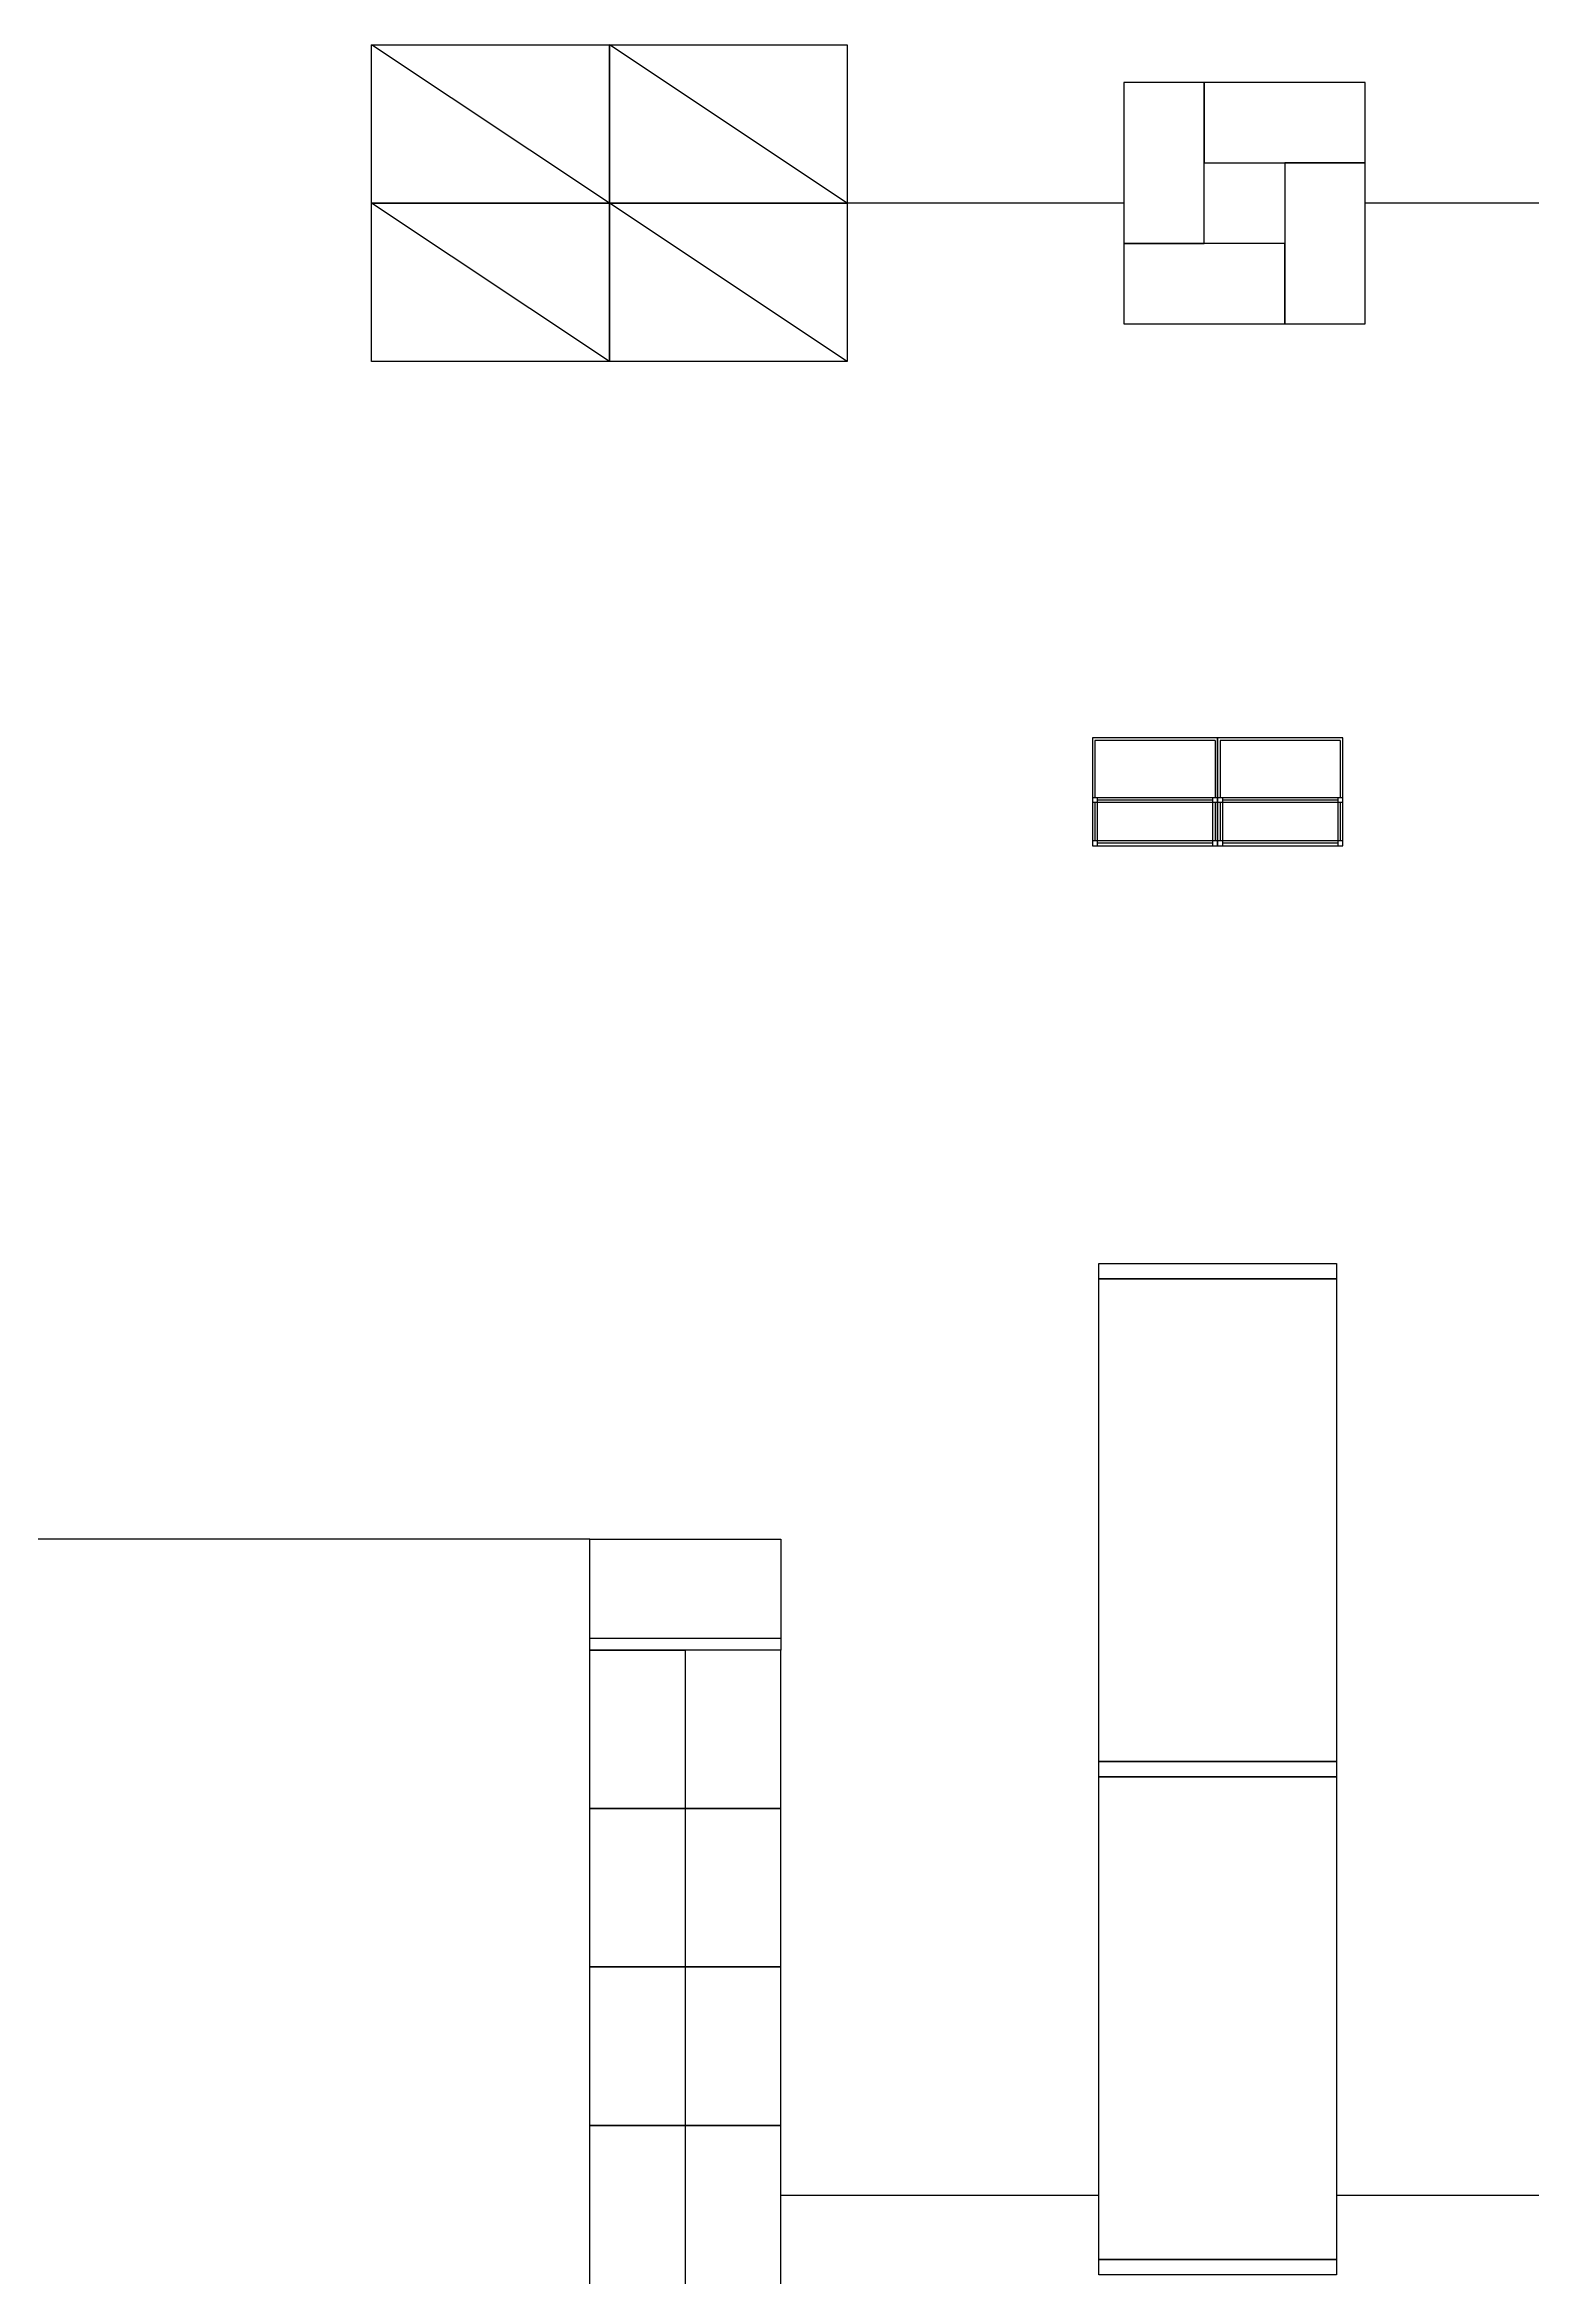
# Model space of a CAD drawing. Header units: millimetres. Extents: x -155 to 94595, y -3153 to 63413.
# Drawn here: x 10851 to 18359, y 4234 to 15517 of the extents above; entities that cross this region are included whole.
import ezdxf

# ---------------------------------------------------------------- set-up
doc = ezdxf.new("R2010")
doc.units = ezdxf.units.MM
for name, color, linetype in [('2', 193, 'Continuous'), ('6', 253, 'Continuous'), ('int', 185, 'Continuous')]:
    doc.layers.add(name, color=color, linetype=linetype)
doc.styles.add('REFERENCIA CAMPECHE$0$LETRITAS', font='ROMAN1.shx', dxfattribs={"width": 1.2, "height": 0.225})
doc.dimstyles.new('arch', dxfattribs={"dimtxt": 0.18, "dimasz": 0.18, "dimexe": 0.18, "dimexo": 0.0625, "dimgap": 0.09, "dimtad": 0, "dimtih": 1, "dimtoh": 1, "dimdec": 4, "dimzin": 0, "dimdsep": 46, "dimtxsty": 'Standard', "dimblk": 'OBLIQUE', "dimcen": 0.09, "dimclrt": 256, "dimadec": 0, "dimazin": 0, "dimtfac": 1, "dimtdec": 4, "dimtofl": 0, "dimtmove": 0, "dimatfit": 3, "dimldrblk": 'OBLIQUE', "dimfxl": 1, "dimtolj": 1, "dimtzin": 0, "dimarcsym": 0})

# ---------------------------------------------------------------- blocks, each defined once
blk = doc.blocks.new('_Oblique')
at = {"color": 0, "linetype": 'ByBlock', "lineweight": -2}
blk.add_line((-0.5, -0.5), (0.5, 0.5), dxfattribs=at)
blk = doc.blocks.new('*D184')
at = {"layer": '6', "color": 0, "lineweight": -2}
blk.add_line((13602, 7971), (8848, 7971), dxfattribs=at)
at = {"layer": 'Defpoints', "color": 0}
for p in [(8848, 7971), (8848, 7971), (13602, 7971)]:
    blk.add_point(p, dxfattribs=at)
at = {"layer": '6', "color": 0, "lineweight": -2, "xscale": 0.3, "yscale": 0.3, "zscale": 0.3, "rotation": 180}
blk.add_blockref('_Oblique', (8848, 7971), dxfattribs=at)
at = {"layer": '6', "color": 0, "lineweight": -2, "xscale": 0.3, "yscale": 0.3, "zscale": 0.3}
blk.add_blockref('_Oblique', (13602, 7971), dxfattribs=at)
at = {"layer": '6', "insert": (11225, 7971), "char_height": 0.225, "attachment_point": 5, "style": 'REFERENCIA CAMPECHE$0$LETRITAS'}
blk.add_mtext('\\A1;4754.67', dxfattribs=at)
blk = doc.blocks.new('*D198')
at = {"layer": '6', "color": 0, "lineweight": -2}
blk.add_line((18920, 14717), (17517, 14717), dxfattribs=at)
at = {"layer": 'Defpoints', "color": 0}
for p in [(17517, 14717), (17517, 14717), (18920, 14717)]:
    blk.add_point(p, dxfattribs=at)
at = {"layer": '6', "color": 0, "lineweight": -2, "xscale": 0.3, "yscale": 0.3, "zscale": 0.3, "rotation": 180}
blk.add_blockref('_Oblique', (17517, 14717), dxfattribs=at)
at = {"layer": '6', "color": 0, "lineweight": -2, "xscale": 0.3, "yscale": 0.3, "zscale": 0.3}
blk.add_blockref('_Oblique', (18920, 14717), dxfattribs=at)
at = {"layer": '6', "insert": (18218, 14717), "char_height": 0.225, "attachment_point": 5, "style": 'REFERENCIA CAMPECHE$0$LETRITAS'}
blk.add_mtext('\\A1;1403.28', dxfattribs=at)
blk = doc.blocks.new('*D199')
at = {"layer": '6', "color": 0, "lineweight": -2}
blk.add_line((16298, 14717), (14901, 14717), dxfattribs=at)
at = {"layer": 'Defpoints', "color": 0}
for p in [(14901, 14717), (14901, 14551), (16298, 14448)]:
    blk.add_point(p, dxfattribs=at)
at = {"layer": '6', "color": 0, "lineweight": -2, "xscale": 0.3, "yscale": 0.3, "zscale": 0.3, "rotation": 180}
blk.add_blockref('_Oblique', (14901, 14717), dxfattribs=at)
at = {"layer": '6', "color": 0, "lineweight": -2, "xscale": 0.3, "yscale": 0.3, "zscale": 0.3}
blk.add_blockref('_Oblique', (16298, 14717), dxfattribs=at)
at = {"layer": '6', "insert": (15599, 14717), "char_height": 0.225, "attachment_point": 5, "style": 'REFERENCIA CAMPECHE$0$LETRITAS'}
blk.add_mtext('\\A1;1396.64', dxfattribs=at)
blk = doc.blocks.new('*D336')
at = {"layer": '6', "color": 0, "lineweight": -2}
blk.add_line((16171, 4657), (14566, 4657), dxfattribs=at)
at = {"layer": 'Defpoints', "color": 0}
for p in [(14566, 4657), (14566, 4657), (16171, 4657)]:
    blk.add_point(p, dxfattribs=at)
at = {"layer": '6', "color": 0, "lineweight": -2, "xscale": 0.3, "yscale": 0.3, "zscale": 0.3, "rotation": 180}
blk.add_blockref('_Oblique', (14566, 4657), dxfattribs=at)
at = {"layer": '6', "color": 0, "lineweight": -2, "xscale": 0.3, "yscale": 0.3, "zscale": 0.3}
blk.add_blockref('_Oblique', (16171, 4657), dxfattribs=at)
at = {"layer": '6', "insert": (15369, 4657), "char_height": 0.225, "attachment_point": 5, "style": 'REFERENCIA CAMPECHE$0$LETRITAS'}
blk.add_mtext('\\A1;1604.69', dxfattribs=at)
blk = doc.blocks.new('*D339')
at = {"layer": '6', "color": 0, "lineweight": -2}
blk.add_line((18971, 4657), (17371, 4657), dxfattribs=at)
at = {"layer": 'Defpoints', "color": 0}
for p in [(17371, 4657), (17371, 4657), (18971, 4657)]:
    blk.add_point(p, dxfattribs=at)
at = {"layer": '6', "color": 0, "lineweight": -2, "xscale": 0.3, "yscale": 0.3, "zscale": 0.3, "rotation": 180}
blk.add_blockref('_Oblique', (17371, 4657), dxfattribs=at)
at = {"layer": '6', "color": 0, "lineweight": -2, "xscale": 0.3, "yscale": 0.3, "zscale": 0.3}
blk.add_blockref('_Oblique', (18971, 4657), dxfattribs=at)
at = {"layer": '6', "insert": (18171, 4657), "char_height": 0.225, "attachment_point": 5, "style": 'REFERENCIA CAMPECHE$0$LETRITAS'}
blk.add_mtext('\\A1;1600.00', dxfattribs=at)

msp = doc.modelspace()

# ---------------------------------------------------------------- linework, layer by layer
at = {"layer": '2'}
for p, q in [((12500.882, 14716.99), (12500.882, 15516.99)), ((12500.882, 15516.99), (13700.882, 15516.99)), ((13700.882, 14716.99), (12500.882, 15516.99)), ((13700.882, 15516.99), (13700.882, 14716.99)), ((13700.882, 14716.99), (13700.882, 15516.99)), ((13700.882, 15516.99), (14900.882, 15516.99)), ((14900.882, 14716.99), (13700.882, 15516.99)), ((14900.882, 15516.99), (14900.882, 14716.99)), ((16703.918, 15326.59), (16297.518, 15326.59)), ((16297.518, 15326.59), (16297.518, 14513.79)), ((16703.918, 15326.59), (16703.918, 14920.19)), ((17516.718, 15326.59), (16703.918, 15326.59)), ((16703.918, 14513.79), (16703.918, 15326.59)), ((17516.718, 14920.19), (17516.718, 15326.59)), ((16703.918, 14920.19), (17516.718, 14920.19)), ((17516.718, 14920.19), (17110.318, 14920.19)), ((17110.318, 14920.19), (17110.318, 14107.39)), ((17516.718, 14107.39), (17516.718, 14920.19)), ((12500.882, 13916.99), (12500.882, 14716.99)), ((12500.882, 14716.99), (13700.882, 14716.99)), ((13700.882, 13916.99), (12500.882, 14716.99)), ((13700.882, 14716.99), (12500.882, 14716.99)), ((13700.882, 14716.99), (13700.882, 13916.99)), ((13700.882, 13916.99), (13700.882, 14716.99)), ((13700.882, 14716.99), (14900.882, 14716.99)), ((14900.882, 13916.99), (13700.882, 14716.99)), ((14900.882, 14716.99), (13700.882, 14716.99)), ((14900.882, 14716.99), (14900.882, 13916.99)), ((16297.518, 14513.79), (16297.518, 14107.39)), ((17110.318, 14513.79), (16297.518, 14513.79)), ((16297.518, 14513.79), (16703.918, 14513.79)), ((17110.318, 14107.39), (17110.318, 14513.79)), ((16297.518, 14107.39), (17110.318, 14107.39)), ((17110.318, 14107.39), (17516.718, 14107.39)), ((13700.882, 13916.99), (12500.882, 13916.99)), ((14900.882, 13916.99), (13700.882, 13916.99)), ((16770.977, 12016.716), (16138.977, 12016.716)), ((16138.977, 12016.716), (16138.977, 11472.716)), ((16151.477, 12004.216), (16151.477, 11715.716)), ((16758.477, 12004.216), (16151.477, 12004.216)), ((16758.477, 12004.216), (16758.477, 11715.716)), ((17402.976, 12016.716), (16770.976, 12016.716)), ((16770.976, 12016.716), (16770.976, 11472.716)), ((16770.977, 11472.716), (16770.977, 12016.716)), ((16783.476, 12004.216), (16783.476, 11715.716)), ((17390.476, 12004.216), (16783.476, 12004.216)), ((17390.476, 12004.216), (17390.476, 11715.716)), ((17402.976, 11472.716), (17402.976, 12016.716)), ((16138.977, 11715.716), (16770.977, 11715.716)), ((16770.977, 11690.716), (16138.977, 11690.716)), ((16151.477, 11690.716), (16151.477, 11497.716)), ((16163.977, 11715.716), (16163.977, 11472.716)), ((16745.977, 11703.216), (16163.977, 11703.216)), ((16745.977, 11715.716), (16745.977, 11472.716)), ((16758.477, 11690.716), (16758.477, 11497.716)), ((16770.976, 11715.716), (17402.976, 11715.716)), ((17402.976, 11690.716), (16770.976, 11690.716)), ((16783.476, 11690.716), (16783.476, 11497.716)), ((16795.976, 11715.716), (16795.976, 11472.716)), ((17377.976, 11703.216), (16795.976, 11703.216)), ((17377.976, 11715.716), (17377.976, 11472.716)), ((17390.476, 11690.716), (17390.476, 11497.716)), ((16770.977, 11497.716), (16138.977, 11497.716)), ((16138.977, 11472.716), (16770.977, 11472.716)), ((16745.977, 11485.216), (16163.977, 11485.216)), ((17402.976, 11497.716), (16770.976, 11497.716)), ((16770.976, 11472.716), (17402.976, 11472.716)), ((17377.976, 11485.216), (16795.976, 11485.216)), ((16170.977, 6847.79), (16170.977, 9286.19)), ((16170.977, 9286.19), (17370.977, 9286.19)), ((17370.977, 9286.19), (17370.977, 6847.79)), ((13602.282, 7970.99), (14566.282, 7970.99)), ((13602.282, 7410.99), (13602.282, 7970.99)), ((14566.282, 7970.99), (14566.282, 7410.99)), ((13602.282, 7470.99), (14566.282, 7470.99)), ((14566.282, 7410.99), (13602.282, 7410.99)), ((13602.282, 6610.99), (13602.282, 7410.99)), ((13602.282, 7410.99), (14084.282, 7410.99)), ((14084.282, 7410.99), (14084.282, 6610.99)), ((14566.282, 7410.99), (14084.282, 7410.99)), ((14084.282, 7410.99), (14084.282, 6610.99)), ((14566.282, 6610.99), (14566.282, 7410.99)), ((17370.977, 6847.79), (16170.977, 6847.79)), ((16170.977, 4333.19), (16170.977, 6771.59)), ((16170.977, 6771.59), (17370.977, 6771.59)), ((17370.977, 6771.59), (17370.977, 4333.19)), ((14084.282, 6610.99), (13602.282, 6610.99)), ((13602.282, 5810.99), (13602.282, 6610.99)), ((13602.282, 6610.99), (14084.282, 6610.99)), ((14084.282, 6610.99), (14566.282, 6610.99)), ((14084.282, 6610.99), (14084.282, 5810.99)), ((14566.282, 6610.99), (14084.282, 6610.99)), ((14084.282, 6610.99), (14084.282, 5810.99)), ((14566.282, 5810.99), (14566.282, 6610.99)), ((13602.282, 5010.99), (13602.282, 5810.99)), ((13602.282, 5810.99), (14084.282, 5810.99)), ((14084.282, 5810.99), (13602.282, 5810.99)), ((14084.282, 5810.99), (14084.282, 5010.99)), ((14566.282, 5810.99), (14084.282, 5810.99)), ((14084.282, 5810.99), (14084.282, 5010.99)), ((14084.282, 5810.99), (14566.282, 5810.99)), ((14566.282, 5010.99), (14566.282, 5810.99)), ((13602.282, 4210.99), (13602.282, 5010.99)), ((13602.282, 5010.99), (14084.282, 5010.99)), ((14084.282, 5010.99), (13602.282, 5010.99)), ((14084.282, 5010.99), (14084.282, 4210.99)), ((14566.282, 5010.99), (14084.282, 5010.99)), ((14084.282, 5010.99), (14084.282, 4210.99)), ((14084.282, 5010.99), (14566.282, 5010.99)), ((14566.282, 4210.99), (14566.282, 5010.99)), ((17370.977, 4333.19), (16170.977, 4333.19))]:
    msp.add_line(p, q, dxfattribs=at)
at = {"layer": 'int'}
for p, q in [((16170.977, 9286.19), (16170.977, 9362.39)), ((16170.977, 9362.39), (17370.977, 9362.39)), ((17370.977, 9286.19), (16170.977, 9286.19)), ((17370.977, 9362.39), (17370.977, 9286.19)), ((16170.977, 6771.59), (16170.977, 6847.79)), ((16170.977, 6847.79), (17370.977, 6847.79)), ((17370.977, 6771.59), (16170.977, 6771.59)), ((17370.977, 6847.79), (17370.977, 6771.59)), ((16170.977, 4256.99), (16170.977, 4333.19)), ((16170.977, 4333.19), (17370.977, 4333.19)), ((17370.977, 4333.19), (17370.977, 4256.99)), ((17370.977, 4256.99), (16170.977, 4256.99))]:
    msp.add_line(p, q, dxfattribs=at)

# ---------------------------------------------------------------- dimensions: what is measured, and where the dimension line sits
at = {"layer": '6'}
for base, p1, p2, picture, middle in [((14900.882, 14716.99), (16297.518, 14448.061), (14900.882, 14550.727), '*D199', (15599.2, 14717.239)), ((17516.718, 14716.99), (18919.994, 14716.99), (17516.718, 14716.99), '*D198', (18218.356, 14717.239)), ((8847.61, 7970.99), (13602.282, 7970.99), (8847.61, 7970.99), '*D184', (11224.946, 7971.24)), ((14566.2822, 4656.9897), (16170.9768, 4656.9897), (14566.2822, 4656.9897), '*D336', (15368.6295, 4657.2394)), ((17370.977, 4656.99), (18970.977, 4656.99), (17370.977, 4656.99), '*D339', (18170.977, 4657.239))]:
    dim = msp.add_linear_dim(base=base, p1=p1, p2=p2, angle=180, dimstyle='arch', override={"dimtxt": 0.225, "dimasz": 0.3, "dimexe": 0.09, "dimexo": 0.495, "dimgap": 0.036, "dimtih": 0, "dimtoh": 0, "dimdec": 2, "dimtxsty": 'REFERENCIA CAMPECHE$0$LETRITAS', "dimcen": 0.15, "dimse1": 1, "dimse2": 1, "dimadec": 2, "dimtofl": 1, "dimtvp": 1.11}, dxfattribs=at)
    dim.commit()
    dim.dimension.update_dxf_attribs({"geometry": picture, "text_midpoint": middle})

doc.saveas('drawing.dxf')
